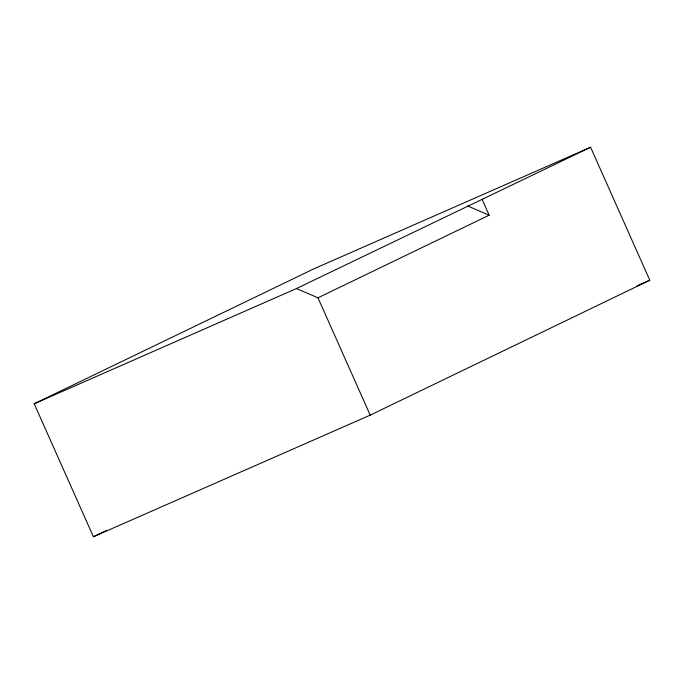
<?xml version="1.0" encoding="UTF-8"?>
<svg xmlns="http://www.w3.org/2000/svg" width="684" height="684" viewBox="0 0 684 684"><rect width="100%" height="100%" fill="white"/><g stroke="black" fill="none" stroke-linecap="round" stroke-linejoin="round"><path stroke-width="1.03" d="M34.2 403.782L313.794 268.872L590.591 147.24L649.8 280.218L370.206 415.128L93.409 536.76L34.2 403.782L296.437 288.554L590.591 147.24M296.437 288.554L317.966 297.796L489.146 215.195L482.177 199.548M93.409 536.76L106.858 530.271M637.086 285.809L649.8 280.218M467.608 205.952L489.146 215.195M317.966 297.796L370.206 415.128"/></g></svg>
